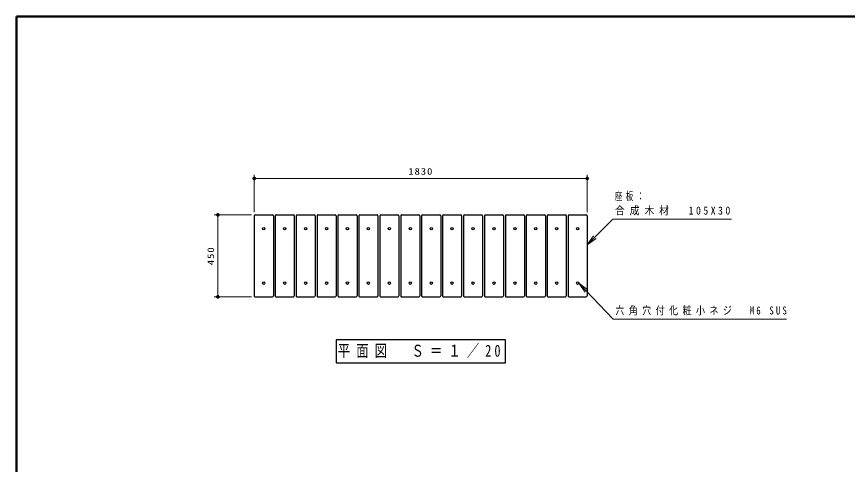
# Model space of a CAD drawing. Units: millimetres on the paper, with parts at other scales. Extents: x -365 to 0, y 0 to 257.
# Drawn here: x -365 to -136.7, y 134 to 257 of the extents above; entities that cross this region are included whole.
import ezdxf

# ---------------------------------------------------------------- set-up
doc = ezdxf.new("R2010")
doc.units = ezdxf.units.MM
doc.layers.add('layer1', color=7, linetype='Continuous', lineweight=25)
doc.layers.add('layer2', color=4, linetype='Continuous', lineweight=13)
doc.styles.add('ＭＳ ゴシック', font='')
doc.styles.get('ＭＳ ゴシック').set_extended_font_data('MS Gothic')

# ---------------------------------------------------------------- blocks, each defined once
blk = doc.blocks.new('filled_dot')
at = {"color": 0, "linetype": 'Continuous', "lineweight": -2, "const_width": 1.25}
blk.add_lwpolyline([(-0.625, 0, 1), (0.625, 0, 1)], format="xyb", close=True, dxfattribs=at)
blk = doc.blocks.new('open_arrow')
at = {"color": 0, "linetype": 'Continuous', "lineweight": -2}
blk.add_lwpolyline([(7.5, 1.25), (0, 0), (7.5, -1.25)], dxfattribs=at)

msp = doc.modelspace()

# ---------------------------------------------------------------- linework, layer by layer
at = {"layer": 'layer1', "lineweight": 13}
for p, q in [((-299.703, 203.302), (-299.703, 213.552)), ((-299.703, 212.552), (-208.203, 212.552)), ((-208.203, 203.302), (-208.203, 213.552)), ((-300.453, 202.552), (-310.703, 202.552)), ((-309.703, 180.052), (-309.703, 202.552)), ((-300.453, 180.052), (-310.703, 180.052))]:
    msp.add_line(p, q, dxfattribs=at)
at = {"layer": 'layer1'}
for p, q in [((-299.703, 202.302), (-299.703, 180.302)), ((-299.453, 202.552), (-294.703, 202.552)), ((-294.453, 202.302), (-294.453, 180.302)), ((-293.953, 202.302), (-293.953, 180.302)), ((-293.703, 202.552), (-288.953, 202.552)), ((-288.703, 202.302), (-288.703, 180.302)), ((-288.203, 202.302), (-288.203, 180.302)), ((-287.953, 202.552), (-283.203, 202.552)), ((-282.953, 202.302), (-282.953, 180.302)), ((-282.453, 202.302), (-282.453, 180.302)), ((-282.203, 202.552), (-277.453, 202.552)), ((-277.203, 202.302), (-277.203, 180.302)), ((-276.703, 202.302), (-276.703, 180.302)), ((-276.453, 202.552), (-271.703, 202.552)), ((-271.453, 202.302), (-271.453, 180.302)), ((-270.953, 202.302), (-270.953, 180.302)), ((-270.703, 202.552), (-265.953, 202.552)), ((-265.703, 202.302), (-265.703, 180.302)), ((-265.203, 202.302), (-265.203, 180.302)), ((-264.953, 202.552), (-260.203, 202.552)), ((-259.953, 202.302), (-259.953, 180.302)), ((-259.453, 202.302), (-259.453, 180.302)), ((-259.203, 202.552), (-254.453, 202.552)), ((-254.203, 202.302), (-254.203, 180.302)), ((-253.703, 202.302), (-253.703, 180.302)), ((-253.453, 202.552), (-248.703, 202.552)), ((-248.453, 202.302), (-248.453, 180.302)), ((-247.953, 202.302), (-247.953, 180.302)), ((-247.703, 202.552), (-242.953, 202.552)), ((-242.703, 202.302), (-242.703, 180.302)), ((-242.203, 202.302), (-242.203, 180.302)), ((-241.953, 202.552), (-237.203, 202.552)), ((-236.953, 202.302), (-236.953, 180.302)), ((-236.453, 202.302), (-236.453, 180.302)), ((-236.203, 202.552), (-231.453, 202.552)), ((-231.203, 202.302), (-231.203, 180.302)), ((-230.703, 202.302), (-230.703, 180.302)), ((-230.453, 202.552), (-225.703, 202.552)), ((-225.453, 202.302), (-225.453, 180.302)), ((-224.953, 202.302), (-224.953, 180.302)), ((-224.703, 202.552), (-219.953, 202.552)), ((-219.703, 202.302), (-219.703, 180.302)), ((-219.203, 202.302), (-219.203, 180.302)), ((-218.953, 202.552), (-214.203, 202.552)), ((-213.953, 202.302), (-213.953, 180.302)), ((-213.453, 202.302), (-213.453, 180.302)), ((-213.203, 202.552), (-208.453, 202.552)), ((-208.203, 202.302), (-208.203, 180.302)), ((-299.453, 180.052), (-294.703, 180.052)), ((-293.703, 180.052), (-288.953, 180.052)), ((-287.953, 180.052), (-283.203, 180.052)), ((-282.203, 180.052), (-277.453, 180.052)), ((-276.453, 180.052), (-271.703, 180.052)), ((-270.703, 180.052), (-265.953, 180.052)), ((-264.953, 180.052), (-260.203, 180.052)), ((-259.203, 180.052), (-254.453, 180.052)), ((-253.453, 180.052), (-248.703, 180.052)), ((-247.703, 180.052), (-242.953, 180.052)), ((-241.953, 180.052), (-237.203, 180.052)), ((-236.203, 180.052), (-231.453, 180.052)), ((-230.453, 180.052), (-225.703, 180.052)), ((-224.703, 180.052), (-219.953, 180.052)), ((-218.953, 180.052), (-214.203, 180.052)), ((-213.203, 180.052), (-208.453, 180.052)), ((-230.703, 168.202), (-277.203, 168.202)), ((-277.203, 168.202), (-277.203, 161.902)), ((-230.703, 161.902), (-230.703, 168.202)), ((-277.203, 161.902), (-230.703, 161.902))]:
    msp.add_line(p, q, dxfattribs=at)
at = {"layer": 'layer1', "color": 3, "lineweight": 13}
msp.add_lwpolyline([(-208.203, 194.3), (-201.132, 201.371), (-168.574, 201.371)], dxfattribs=at)
at = {"layer": 'layer1', "lineweight": 13}
msp.add_lwpolyline([(-210.503, 183.802), (-201.064, 173.935), (-153.474, 173.935)], dxfattribs=at)
at = {"layer": 'layer1'}
for centre in [(-297.078, 198.802), (-291.328, 198.802), (-285.578, 198.802), (-279.828, 198.802), (-274.078, 198.802), (-268.328, 198.802), (-262.578, 198.802), (-256.828, 198.802), (-251.078, 198.802), (-245.328, 198.802), (-239.578, 198.802), (-233.828, 198.802), (-228.078, 198.802), (-222.328, 198.802), (-216.578, 198.802), (-210.828, 198.802), (-297.078, 183.802), (-291.328, 183.802), (-285.578, 183.802), (-279.828, 183.802), (-274.078, 183.802), (-268.328, 183.802), (-262.578, 183.802), (-256.828, 183.802), (-251.078, 183.802), (-245.328, 183.802), (-239.578, 183.802), (-233.828, 183.802), (-228.078, 183.802), (-222.328, 183.802), (-216.578, 183.802), (-210.828, 183.802)]:
    msp.add_circle(centre, 0.325, dxfattribs=at)
for centre, start, end in [((-299.453, 202.302), 89.99998, 179.99996), ((-294.703, 202.302), 0, 89.99998), ((-293.703, 202.302), 89.99998, 179.99996), ((-288.953, 202.302), 0, 89.99998), ((-287.953, 202.302), 89.99998, 179.99996), ((-283.203, 202.302), 0, 89.99998), ((-282.203, 202.302), 89.99998, 179.99996), ((-277.453, 202.302), 0, 89.99998), ((-276.453, 202.302), 89.99998, 179.99996), ((-271.703, 202.302), 0, 89.99998), ((-270.703, 202.302), 89.99998, 179.99996), ((-265.953, 202.302), 0, 89.99998), ((-264.953, 202.302), 89.99998, 179.99996), ((-260.203, 202.302), 0, 89.99998), ((-259.203, 202.302), 89.99998, 179.99996), ((-254.453, 202.302), 0, 89.99998), ((-253.453, 202.302), 89.99998, 179.99996), ((-248.703, 202.302), 0, 89.99998), ((-247.703, 202.302), 89.99998, 179.99996), ((-242.953, 202.302), 0, 89.99998), ((-241.953, 202.302), 89.99998, 179.99996), ((-237.203, 202.302), 0, 89.99998), ((-236.203, 202.302), 89.99998, 179.99996), ((-231.453, 202.302), 0, 89.99998), ((-230.453, 202.302), 89.99998, 179.99996), ((-225.703, 202.302), 0, 89.99998), ((-224.703, 202.302), 89.99998, 179.99996), ((-219.953, 202.302), 0, 89.99998), ((-218.953, 202.302), 89.99998, 179.99996), ((-214.203, 202.302), 0, 89.99998), ((-213.203, 202.302), 89.99998, 179.99996), ((-208.453, 202.302), 0, 89.99998), ((-299.453, 180.302), 179.99998, 270.00003), ((-294.703, 180.302), 270.00002, 0), ((-293.703, 180.302), 179.99998, 270.00003), ((-288.953, 180.302), 270.00002, 0), ((-287.953, 180.302), 179.99998, 270.00003), ((-283.203, 180.302), 270.00002, 0), ((-282.203, 180.302), 179.99998, 270.00003), ((-277.453, 180.302), 270.00002, 0), ((-276.453, 180.302), 179.99998, 270.00003), ((-271.703, 180.302), 270.00002, 0), ((-270.703, 180.302), 179.99998, 270.00003), ((-265.953, 180.302), 270.00002, 0), ((-264.953, 180.302), 179.99998, 270.00003), ((-260.203, 180.302), 270.00002, 0), ((-259.203, 180.302), 179.99998, 270.00003), ((-254.453, 180.302), 270.00002, 0), ((-253.453, 180.302), 179.99998, 270.00003), ((-248.703, 180.302), 270.00002, 0), ((-247.703, 180.302), 179.99998, 270.00003), ((-242.953, 180.302), 270.00002, 0), ((-241.953, 180.302), 179.99998, 270.00003), ((-237.203, 180.302), 270.00002, 0), ((-236.203, 180.302), 179.99998, 270.00003), ((-231.453, 180.302), 270.00002, 0), ((-230.453, 180.302), 179.99998, 270.00003), ((-225.703, 180.302), 270.00002, 0), ((-224.703, 180.302), 179.99998, 270.00003), ((-219.953, 180.302), 270.00002, 0), ((-218.953, 180.302), 179.99998, 270.00003), ((-214.203, 180.302), 270.00002, 0), ((-213.203, 180.302), 179.99998, 270.00003), ((-208.453, 180.302), 270.00002, 0)]:
    msp.add_arc(centre, 0.25, start, end, dxfattribs=at)
at = {"layer": 'layer2', "color": 2, "lineweight": 50}
for p, q in [((-365, 257), (-365, 0)), ((0, 257), (-365, 257))]:
    msp.add_line(p, q, dxfattribs=at)

# ---------------------------------------------------------------- block references
at = {"layer": 'layer1', "lineweight": 13, "xscale": 0.4, "yscale": 0.4}
msp.add_blockref('filled_dot', (-299.703, 212.552), dxfattribs=at)
for name, p, rotation in [('filled_dot', (-208.203, 212.552), 180), ('filled_dot', (-309.703, 202.552), 270), ('open_arrow', (-210.503, 183.802), 313.7), ('filled_dot', (-309.703, 180.052), 90)]:
    msp.add_blockref(name, p, dxfattribs=dict(at, rotation=rotation))
at = {"layer": 'layer1', "color": 3, "lineweight": 13, "xscale": 0.4, "yscale": 0.4, "rotation": 45}
msp.add_blockref('open_arrow', (-208.203, 194.3), dxfattribs=at)

# ---------------------------------------------------------------- texts
at = {"layer": 'layer1', "style": 'ＭＳ ゴシック'}
for s, insert, char_height, attachment_point in [('\\T1.15;\\W1.2;1830', (-253.953, 213.552), 1.833, 8), ('\\T1.5;\\W0.8;六角穴付化粧小ネジ\u3000M6\\~SUS', (-200.474, 174.935), 2.199, 7), ('\\T1.5;\\W0.75;平面図\u3000Ｓ＝１／20', (-253.953, 165.052), 3.299, 5)]:
    msp.add_mtext(s, dxfattribs=dict(at, insert=insert, char_height=char_height, attachment_point=attachment_point))
at = {"layer": 'layer1', "color": 3, "char_height": 2.199, "attachment_point": 7, "style": 'ＭＳ ゴシック'}
for s, insert in [('\\T1.5;\\W0.65;座板：', (-200.574, 206.371)), ('\\T1.5;\\W0.9;合成木材\u3000105X30', (-200.574, 202.371))]:
    msp.add_mtext(s, dxfattribs=dict(at, insert=insert))
at = {"layer": 'layer1', "insert": (-310.703, 191.302), "char_height": 1.833, "attachment_point": 8, "rotation": 90, "style": 'ＭＳ ゴシック'}
msp.add_mtext('\\T1.15;\\W1.2;450', dxfattribs=at)

doc.saveas('drawing.dxf')
